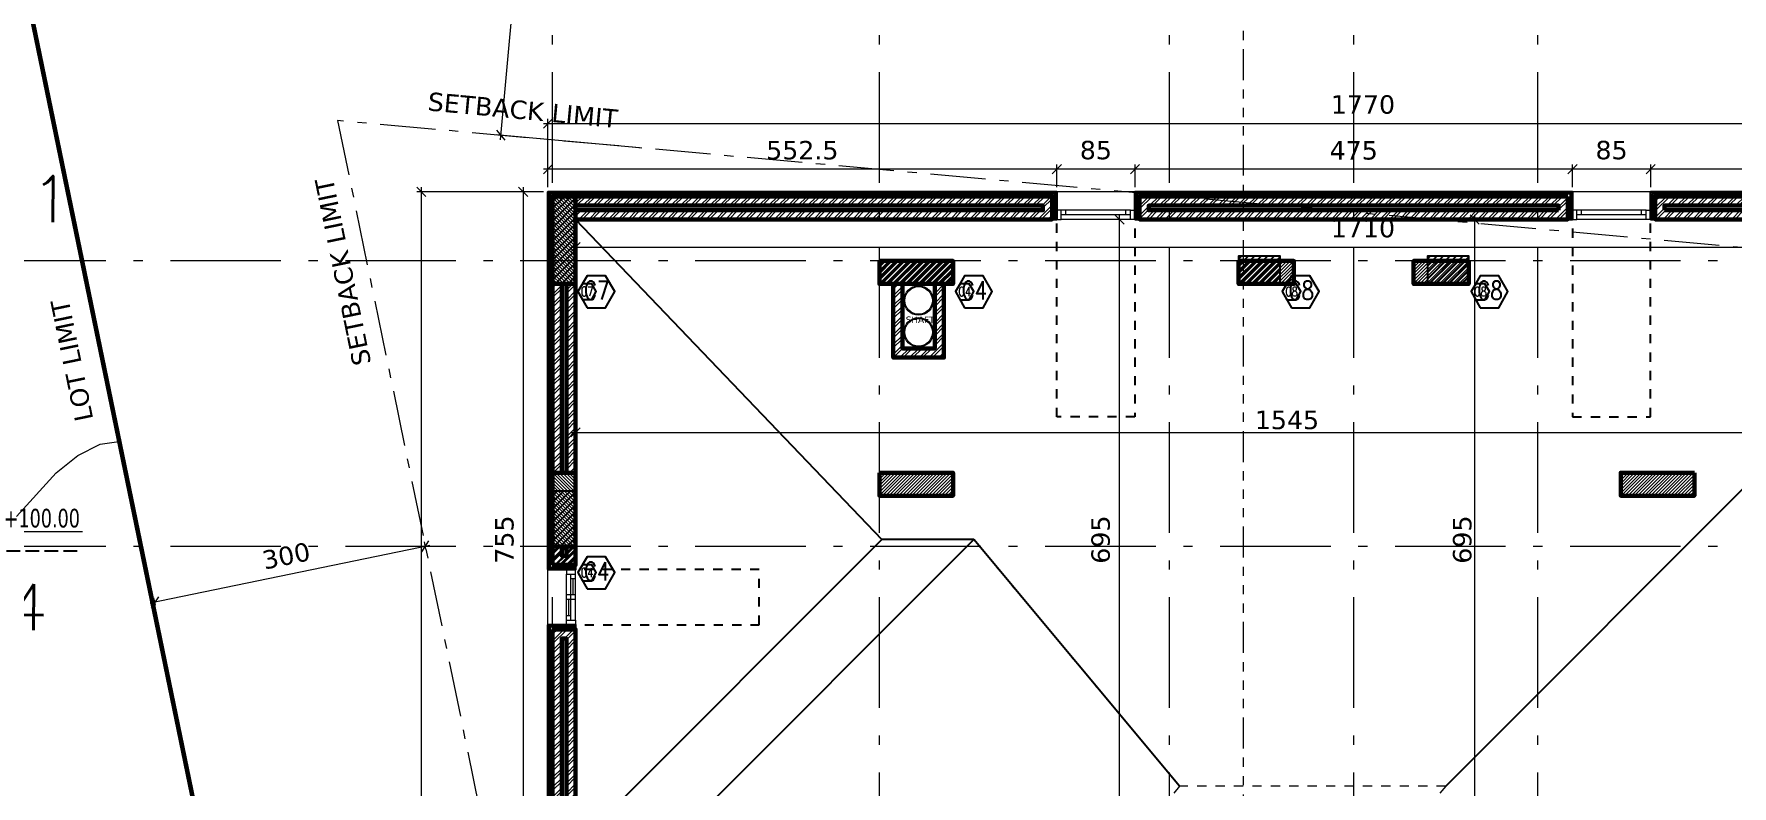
# Model space of a CAD drawing. Header units: inches. Extents: x -48 to 777, y -156 to 510.
# Drawn here: x 187.84 to 206.29, y 149.36 to 157.52 of the extents above; entities that cross this region are included whole.
import ezdxf
from ezdxf.enums import TextEntityAlignment as Align

# ---------------------------------------------------------------- set-up
doc = ezdxf.new("R2010")
doc.units = ezdxf.units.IN
doc.header["$MEASUREMENT"] = 0
doc.set_wipeout_variables(frame=1)
for name, pattern in [('ACAD_ISO06W100', [36, 24, -3, 0, -3, 0, -3, 0, -3]), ('ACAD_ISO10W100', [18, 12, -3, 0, -3]), ('HIDDEN', [0.375, 0.25, -0.125]), ('NUHA', [1.45, 0.75, -0.25, 0.2, -0.25])]:
    doc.linetypes.add(name, pattern=pattern)
doc.layers.get('Defpoints').update_dxf_attribs({"lineweight": 5})
for name, color, linetype, lineweight in [('A-AXIS', 253, 'ACAD_ISO10W100', 5), ('A-AXIS ST', 251, 'ACAD_ISO10W100', 5), ('A-DIM', 9, 'Continuous', 5), ('A-HIDDEN', 254, 'HIDDEN', 5), ('A-LEVELS', 139, 'Continuous', 20), ('A-LIMIT LOT', 235, 'ACAD_ISO10W100', 20), ('A-PILLARS', 1, 'Continuous', 60), ('A-PROJECTION2', 5, 'Continuous', 20), ('A-SIGNS1', 20, 'Continuous', 15), ('A-SIGNS2', 30, 'Continuous', 15), ('A-TEXT', 50, 'Continuous', 15), ('A-WALLS', 7, 'Continuous', 60), ('A-WINDOWS', 4, 'Continuous', 20), ('C-STONE', 42, 'Continuous', 30), ('D-METAL', 156, 'Continuous', 20), ('D-STONE', 52, 'Continuous', 20), ('H-PILLARS', 61, 'Continuous', 5), ('H-WALLS', 51, 'Continuous', 5)]:
    doc.layers.add(name, color=color, linetype=linetype, lineweight=lineweight)
for name, color, linetype in [('pts pc', 7, 'Continuous'), ('str-col-hatch', 8, 'Continuous'), ('str-COL-TAG-100', 1, 'Continuous'), ('str-COL-TAG-50', 7, 'Continuous'), ('str-columns', 3, 'Continuous'), ('str-sunken-slabs', 5, 'Continuous')]:
    doc.layers.add(name, color=color, linetype=linetype)
doc.styles.add('2mm', font='simplex.shx', dxfattribs={"height": 0.5})
doc.styles.add('ROMAND', font='verdana.ttf')
doc.styles.add('ROMANS', font='romans__.ttf', dxfattribs={"height": 0.14})
doc.dimstyles.new('M-1.100', dxfattribs={"dimtxt": 0.2, "dimasz": 0.1, "dimexe": 0.05, "dimexo": 0.05, "dimgap": 0.1, "dimtad": 1, "dimlfac": 100, "dimrnd": 0.5, "dimzin": 9, "dimdsep": 46, "dimtxsty": 'ROMAND', "dimblk": 'OBLIQUE', "dimcen": 1, "dimdle": 0.05, "dimclrd": 256, "dimclre": 256, "dimclrt": 2, "dimadec": 0, "dimazin": 0, "dimtfac": 0.666667, "dimtmove": 2, "dimatfit": 3, "dimfxl": 0.04, "dimtolj": 1, "dimtzin": 5, "dimlwd": -1, "dimlwe": -1, "dimarcsym": 0})
pattern_1 = [(45, (-242.49175, -175.21088), (-0.053033009, 0.053033009), []), (45, (-242.4564, -175.21088), (-0.053033009, 0.053033009), [])]
pattern_2 = [(45, (-245.79175, -152.30932), (-0.053033009, 0.053033009), []), (45, (-245.7564, -152.30932), (-0.053033009, 0.053033009), [])]

# ---------------------------------------------------------------- blocks, each defined once
blk = doc.blocks.new('_Oblique')
at = {"color": 0, "linetype": 'ByBlock', "lineweight": -2}
blk.add_line((-0.5, -0.5), (0.5, 0.5), dxfattribs=at)
blk = doc.blocks.new('*D957')
at = {"layer": 'A-DIM', "transparency": 16777216}
for p, q in [((491.635, 285.415), (491.619, 285.494)), ((491.678, 285.455), (488.642, 284.829)), ((488.697, 284.809), (488.68, 284.888))]:
    blk.add_line(p, q, dxfattribs=at)
at = {"layer": 'Defpoints', "color": 0, "transparency": 16777216}
for p in [(491.645, 285.366), (488.691, 284.839), (488.707, 284.76)]:
    blk.add_point(p, dxfattribs=at)
at = {"layer": 'A-DIM', "transparency": 16777216, "xscale": 0.1, "yscale": 0.1, "zscale": 0.1}
for p, rotation in [((491.629, 285.445), 11.65575850894703), ((488.691, 284.839), 191.655758508947)]:
    blk.add_blockref('_Oblique', p, dxfattribs=dict(at, rotation=rotation))
at = {"layer": 'A-DIM', "color": 2, "transparency": 16777216, "insert": (490.118, 285.342), "char_height": 0.2, "attachment_point": 5, "rotation": 11.6558, "style": 'ROMAND'}
blk.add_mtext('\\A1;300', dxfattribs=at)
blk = doc.blocks.new('*D959')
at = {"layer": 'A-DIM', "transparency": 16777216}
for p, q in [((493.347, 299.908), (492.439, 289.857)), ((494.852, 299.722), (493.292, 299.863)), ((493.953, 289.771), (492.394, 289.912))]:
    blk.add_line(p, q, dxfattribs=at)
at = {"layer": 'Defpoints', "color": 0, "transparency": 16777216}
for p in [(494.902, 299.718), (492.443, 289.907), (494.003, 289.766)]:
    blk.add_point(p, dxfattribs=at)
at = {"layer": 'A-DIM', "transparency": 16777216, "xscale": 0.1, "yscale": 0.1, "zscale": 0.1}
for p, rotation in [((493.342, 299.858), 84.83901183337845), ((492.443, 289.907), 264.8390118333784)]:
    blk.add_blockref('_Oblique', p, dxfattribs=dict(at, rotation=rotation))
at = {"layer": 'A-DIM', "color": 2, "transparency": 16777216, "insert": (492.756, 295.795), "char_height": 0.2, "attachment_point": 5, "rotation": 84.839, "style": 'ROMAND'}
blk.add_mtext('\\A1;1000', dxfattribs=at)
blk = doc.blocks.new('GXFHGCGFCD')
at = {"layer": 'A-SIGNS1', "linetype": 'NUHA'}
h = blk.add_hatch(color=256, dxfattribs=at)
h.paths.add_polyline_path([(90.382, 61.33), (90.382, 61.17), (90.542, 61.17, 0.414214)])
h.paths.add_polyline_path([(90.382, 61.17), (90.222, 61.17, 0.414214), (90.382, 61.01)])
at = {"layer": 'A-SIGNS1'}
for p, q in [((90.382, 60.914), (90.382, 61.426)), ((90.126, 61.17), (91.79, 61.17))]:
    blk.add_line(p, q, dxfattribs=at)
blk.add_circle((90.382, 61.17), 0.16, dxfattribs=at)
blk = doc.blocks.new('DGXFHXFGDFD')
at = {"layer": 'A-SIGNS1'}
blk.add_blockref('GXFHGCGFCD', (0, 0), dxfattribs=at)
at = {"layer": 'A-SIGNS2', "linetype": 'NUHA', "style": 'ROMANS'}
for s, p in [('F.L.', (90.583, 61.203)), ('C.L.', (90.583, 60.941))]:
    blk.add_text(s, height=0.16, dxfattribs=at).set_placement(p)
at = {"layer": 'A-SIGNS2', "style": 'ROMANS', "width": 0.910135, "flags": 4}
for tag, p, p2 in [('NIV.FINI', (91.116, 61.203), (91.79, 61.203)), ('NIV.BETON', (91.116, 60.941), (91.79, 60.941))]:
    blk.add_attdef(tag, text='', height=0.16, dxfattribs=at).set_placement(p, p2, align=Align.FIT)
blk = doc.blocks.new('*U1169')
for p, q in [((50, 100), (550, 100)), ((50, 50), (550, 50)), ((50, 0), (550, 0)), ((100, 100), (100, 50)), ((100, 75), (275, 75)), ((275, 0), (275, 100)), ((325, 0), (325, 100)), ((325, 25), (500, 25)), ((500, 0), (500, 50))]:
    blk.add_line(p, q)
for points in [[(0, 100), (50, 100), (50, 0), (0, 0)], [(600, 100), (550, 100), (550, 0), (600, 0)]]:
    blk.add_lwpolyline(points)
blk = doc.blocks.new('*U1175')
for p, q in [((50, 100), (800, 100)), ((50, 50), (800, 50)), ((50, 0), (800, 0)), ((750, 50), (750, 0))]:
    blk.add_line(p, q)
for points in [[(0, 100), (50, 100), (50, 0), (0, 0)], [(100, 50), (100, 0)], [(850, 100), (800, 100), (800, 0), (850, 0)]]:
    blk.add_lwpolyline(points)
blk = doc.blocks.new('AXIS')
at = {"layer": 'A-AXIS ST', "ltscale": 0.1}
for p, q in [((633.96853, 296.91777), (633.96853, 336.01919)), ((637.51853, 296.91777), (637.51853, 336.01919)), ((640.66853, 296.91777), (640.66853, 336.01919)), ((642.66853, 296.91777), (642.66853, 336.01919)), ((644.66853, 296.91777), (644.66853, 336.01919)), ((657.61853, 330.26919), (627.81853, 330.26919)), ((657.61853, 327.16933), (627.81853, 327.16933))]:
    blk.add_line(p, q, dxfattribs=at)
blk = doc.blocks.new('*D1176')
at = {"layer": 'A-DIM', "transparency": 16777216}
blk.add_line((193.677, 153.197), (209.226, 153.197), dxfattribs=at)
at = {"layer": 'Defpoints', "color": 0, "transparency": 16777216}
for p in [(193.727, 153.197), (209.176, 153.197), (209.176, 153.197)]:
    blk.add_point(p, dxfattribs=at)
at = {"layer": 'A-DIM', "transparency": 16777216, "xscale": 0.1, "yscale": 0.1, "zscale": 0.1, "rotation": 180}
blk.add_blockref('_Oblique', (193.727, 153.197), dxfattribs=at)
at = {"layer": 'A-DIM', "transparency": 16777216, "xscale": 0.1, "yscale": 0.1, "zscale": 0.1}
blk.add_blockref('_Oblique', (209.176, 153.197), dxfattribs=at)
at = {"layer": 'A-DIM', "color": 2, "transparency": 16777216, "insert": (201.452, 153.33), "char_height": 0.2, "attachment_point": 5, "style": 'ROMAND'}
blk.add_mtext('\\A1;1545', dxfattribs=at)
blk = doc.blocks.new('*D1178')
at = {"layer": 'A-DIM', "transparency": 16777216}
blk.add_line((203.491, 148.508), (203.491, 155.558), dxfattribs=at)
at = {"layer": 'Defpoints', "color": 0, "transparency": 16777216}
for p in [(203.491, 155.508), (203.491, 155.508), (203.491, 148.558)]:
    blk.add_point(p, dxfattribs=at)
at = {"layer": 'A-DIM', "transparency": 16777216, "xscale": 0.1, "yscale": 0.1, "zscale": 0.1}
for p, rotation in [((203.491, 155.508), 90), ((203.491, 148.558), 270)]:
    blk.add_blockref('_Oblique', p, dxfattribs=dict(at, rotation=rotation))
at = {"layer": 'A-DIM', "color": 2, "transparency": 16777216, "insert": (203.357, 152.033), "char_height": 0.2, "attachment_point": 5, "rotation": 90, "style": 'ROMAND'}
blk.add_mtext('\\A1;695', dxfattribs=at)
blk = doc.blocks.new('*D1191')
at = {"layer": 'A-DIM', "transparency": 16777216}
for p, q in [((200.097, 155.508), (199.584, 155.508)), ((199.634, 148.508), (199.634, 155.558)), ((200.127, 148.558), (199.584, 148.558))]:
    blk.add_line(p, q, dxfattribs=at)
at = {"layer": 'Defpoints', "color": 0, "transparency": 16777216}
for p in [(199.634, 155.508), (200.147, 155.508), (200.177, 148.558)]:
    blk.add_point(p, dxfattribs=at)
at = {"layer": 'A-DIM', "transparency": 16777216, "xscale": 0.1, "yscale": 0.1, "zscale": 0.1}
for p, rotation in [((199.634, 155.508), 90), ((199.634, 148.558), 270)]:
    blk.add_blockref('_Oblique', p, dxfattribs=dict(at, rotation=rotation))
at = {"layer": 'A-DIM', "color": 2, "transparency": 16777216, "insert": (199.43, 152.033), "char_height": 0.2, "attachment_point": 5, "rotation": 90, "style": 'ROMAND'}
blk.add_mtext('\\A1;695', dxfattribs=at)
blk = doc.blocks.new('*D1193')
at = {"layer": 'A-DIM', "transparency": 16777216}
for p, q in [((193.677, 155.208), (210.877, 155.208)), ((193.727, 155.108), (193.727, 155.258)), ((210.827, 155.173), (210.827, 155.258))]:
    blk.add_line(p, q, dxfattribs=at)
at = {"layer": 'Defpoints', "color": 0, "transparency": 16777216}
for p in [(210.827, 155.208), (210.827, 155.123), (193.727, 155.058)]:
    blk.add_point(p, dxfattribs=at)
at = {"layer": 'A-DIM', "transparency": 16777216, "xscale": 0.1, "yscale": 0.1, "zscale": 0.1, "rotation": 180}
blk.add_blockref('_Oblique', (193.727, 155.208), dxfattribs=at)
at = {"layer": 'A-DIM', "transparency": 16777216, "xscale": 0.1, "yscale": 0.1, "zscale": 0.1}
blk.add_blockref('_Oblique', (210.827, 155.208), dxfattribs=at)
at = {"layer": 'A-DIM', "color": 2, "transparency": 16777216, "insert": (202.277, 155.412), "char_height": 0.2, "attachment_point": 5, "style": 'ROMAND'}
blk.add_mtext('\\A1;1710', dxfattribs=at)
blk = doc.blocks.new('*D1194')
at = {"layer": 'A-DIM', "transparency": 16777216}
for p, q in [((211.177, 156.054), (205.352, 156.054)), ((205.402, 155.858), (205.402, 156.104)), ((211.127, 155.858), (211.127, 156.104))]:
    blk.add_line(p, q, dxfattribs=at)
at = {"layer": 'Defpoints', "color": 0, "transparency": 16777216}
for p in [(205.402, 156.054), (205.402, 155.808), (211.127, 155.808)]:
    blk.add_point(p, dxfattribs=at)
at = {"layer": 'A-DIM', "transparency": 16777216, "xscale": 0.1, "yscale": 0.1, "zscale": 0.1, "rotation": 180}
blk.add_blockref('_Oblique', (205.402, 156.054), dxfattribs=at)
at = {"layer": 'A-DIM', "transparency": 16777216, "xscale": 0.1, "yscale": 0.1, "zscale": 0.1}
blk.add_blockref('_Oblique', (211.127, 156.054), dxfattribs=at)
at = {"layer": 'A-DIM', "color": 2, "transparency": 16777216, "insert": (208.264, 156.258), "char_height": 0.2, "attachment_point": 5, "style": 'ROMAND'}
blk.add_mtext('\\A1;572.5', dxfattribs=at)
blk = doc.blocks.new('*D1195')
at = {"layer": 'A-DIM', "transparency": 16777216}
for p, q in [((205.452, 156.054), (204.502, 156.054)), ((204.552, 155.858), (204.552, 156.104)), ((205.402, 155.858), (205.402, 156.104))]:
    blk.add_line(p, q, dxfattribs=at)
at = {"layer": 'Defpoints', "color": 0, "transparency": 16777216}
for p in [(204.552, 156.054), (204.552, 155.808), (205.402, 155.808)]:
    blk.add_point(p, dxfattribs=at)
at = {"layer": 'A-DIM', "transparency": 16777216, "xscale": 0.1, "yscale": 0.1, "zscale": 0.1, "rotation": 180}
blk.add_blockref('_Oblique', (204.552, 156.054), dxfattribs=at)
at = {"layer": 'A-DIM', "transparency": 16777216, "xscale": 0.1, "yscale": 0.1, "zscale": 0.1}
blk.add_blockref('_Oblique', (205.402, 156.054), dxfattribs=at)
at = {"layer": 'A-DIM', "color": 2, "transparency": 16777216, "insert": (204.977, 156.259), "char_height": 0.2, "attachment_point": 5, "style": 'ROMAND'}
blk.add_mtext('\\A1;85', dxfattribs=at)
blk = doc.blocks.new('*D1196')
at = {"layer": 'A-DIM', "transparency": 16777216}
for p, q in [((204.602, 156.054), (199.752, 156.054)), ((199.802, 155.858), (199.802, 156.104)), ((204.552, 155.858), (204.552, 156.104))]:
    blk.add_line(p, q, dxfattribs=at)
at = {"layer": 'Defpoints', "color": 0, "transparency": 16777216}
for p in [(199.802, 156.054), (199.802, 155.808), (204.552, 155.808)]:
    blk.add_point(p, dxfattribs=at)
at = {"layer": 'A-DIM', "transparency": 16777216, "xscale": 0.1, "yscale": 0.1, "zscale": 0.1, "rotation": 180}
blk.add_blockref('_Oblique', (199.802, 156.054), dxfattribs=at)
at = {"layer": 'A-DIM', "transparency": 16777216, "xscale": 0.1, "yscale": 0.1, "zscale": 0.1}
blk.add_blockref('_Oblique', (204.552, 156.054), dxfattribs=at)
at = {"layer": 'A-DIM', "color": 2, "transparency": 16777216, "insert": (202.177, 156.256), "char_height": 0.2, "attachment_point": 5, "style": 'ROMAND'}
blk.add_mtext('\\A1;475', dxfattribs=at)
blk = doc.blocks.new('*D1197')
at = {"layer": 'A-DIM', "transparency": 16777216}
for p, q in [((199.852, 156.054), (198.902, 156.054)), ((198.952, 155.858), (198.952, 156.104)), ((199.802, 155.858), (199.802, 156.104))]:
    blk.add_line(p, q, dxfattribs=at)
at = {"layer": 'Defpoints', "color": 0, "transparency": 16777216}
for p in [(198.952, 156.054), (198.952, 155.808), (199.802, 155.808)]:
    blk.add_point(p, dxfattribs=at)
at = {"layer": 'A-DIM', "transparency": 16777216, "xscale": 0.1, "yscale": 0.1, "zscale": 0.1, "rotation": 180}
blk.add_blockref('_Oblique', (198.952, 156.054), dxfattribs=at)
at = {"layer": 'A-DIM', "transparency": 16777216, "xscale": 0.1, "yscale": 0.1, "zscale": 0.1}
blk.add_blockref('_Oblique', (199.802, 156.054), dxfattribs=at)
at = {"layer": 'A-DIM', "color": 2, "transparency": 16777216, "insert": (199.377, 156.259), "char_height": 0.2, "attachment_point": 5, "style": 'ROMAND'}
blk.add_mtext('\\A1;85', dxfattribs=at)
blk = doc.blocks.new('*D1198')
at = {"layer": 'A-DIM', "transparency": 16777216}
for p, q in [((199.002, 156.054), (193.377, 156.054)), ((193.427, 155.858), (193.427, 156.104)), ((198.952, 155.858), (198.952, 156.104))]:
    blk.add_line(p, q, dxfattribs=at)
at = {"layer": 'Defpoints', "color": 0, "transparency": 16777216}
for p in [(193.427, 156.054), (193.427, 155.808), (198.952, 155.808)]:
    blk.add_point(p, dxfattribs=at)
at = {"layer": 'A-DIM', "transparency": 16777216, "xscale": 0.1, "yscale": 0.1, "zscale": 0.1, "rotation": 180}
blk.add_blockref('_Oblique', (193.427, 156.054), dxfattribs=at)
at = {"layer": 'A-DIM', "transparency": 16777216, "xscale": 0.1, "yscale": 0.1, "zscale": 0.1}
blk.add_blockref('_Oblique', (198.952, 156.054), dxfattribs=at)
at = {"layer": 'A-DIM', "color": 2, "transparency": 16777216, "insert": (196.189, 156.258), "char_height": 0.2, "attachment_point": 5, "style": 'ROMAND'}
blk.add_mtext('\\A1;552.5', dxfattribs=at)
blk = doc.blocks.new('*D1199')
at = {"layer": 'A-DIM', "transparency": 16777216}
for p, q in [((193.427, 155.858), (193.427, 156.6)), ((211.127, 155.858), (211.127, 156.6)), ((193.377, 156.55), (211.177, 156.55))]:
    blk.add_line(p, q, dxfattribs=at)
at = {"layer": 'Defpoints', "color": 0, "transparency": 16777216}
for p in [(211.127, 156.55), (193.427, 155.808), (211.127, 155.808)]:
    blk.add_point(p, dxfattribs=at)
at = {"layer": 'A-DIM', "transparency": 16777216, "xscale": 0.1, "yscale": 0.1, "zscale": 0.1, "rotation": 180}
blk.add_blockref('_Oblique', (193.427, 156.55), dxfattribs=at)
at = {"layer": 'A-DIM', "transparency": 16777216, "xscale": 0.1, "yscale": 0.1, "zscale": 0.1}
blk.add_blockref('_Oblique', (211.127, 156.55), dxfattribs=at)
at = {"layer": 'A-DIM', "color": 2, "transparency": 16777216, "insert": (202.277, 156.754), "char_height": 0.2, "attachment_point": 5, "style": 'ROMAND'}
blk.add_mtext('\\A1;1770', dxfattribs=at)
blk = doc.blocks.new('*D1200')
at = {"layer": 'A-DIM', "transparency": 16777216}
for p, q in [((193.157, 155.858), (193.157, 148.208)), ((193.377, 155.808), (193.107, 155.808)), ((193.377, 148.258), (193.107, 148.258))]:
    blk.add_line(p, q, dxfattribs=at)
at = {"layer": 'Defpoints', "color": 0, "transparency": 16777216}
for p in [(193.427, 155.808), (193.157, 148.258), (193.427, 148.258)]:
    blk.add_point(p, dxfattribs=at)
at = {"layer": 'A-DIM', "transparency": 16777216, "xscale": 0.1, "yscale": 0.1, "zscale": 0.1}
for p, rotation in [((193.157, 155.808), 90), ((193.157, 148.258), 270)]:
    blk.add_blockref('_Oblique', p, dxfattribs=dict(at, rotation=rotation))
at = {"layer": 'A-DIM', "color": 2, "transparency": 16777216, "insert": (192.955, 152.033), "char_height": 0.2, "attachment_point": 5, "rotation": 90, "style": 'ROMAND'}
blk.add_mtext('\\A1;755', dxfattribs=at)
blk = doc.blocks.new('*D1228')
at = {"layer": 'A-DIM', "transparency": 16777216}
for p, q in [((192.052, 127.607), (192.052, 155.858)), ((193.377, 155.808), (192.002, 155.808)), ((197.177, 127.657), (192.002, 127.657))]:
    blk.add_line(p, q, dxfattribs=at)
at = {"layer": 'Defpoints', "color": 0, "transparency": 16777216}
for p in [(192.052, 155.808), (193.427, 155.808), (197.227, 127.657)]:
    blk.add_point(p, dxfattribs=at)
at = {"layer": 'A-DIM', "transparency": 16777216, "xscale": 0.1, "yscale": 0.1, "zscale": 0.1}
for p, rotation in [((192.052, 155.808), 90), ((192.052, 127.657), 270)]:
    blk.add_blockref('_Oblique', p, dxfattribs=dict(at, rotation=rotation))
at = {"layer": 'A-DIM', "color": 2, "transparency": 16777216, "insert": (191.847, 141.733), "char_height": 0.2, "attachment_point": 5, "rotation": 90, "style": 'ROMAND'}
blk.add_mtext('\\A1;2815', dxfattribs=at)
blk = doc.blocks.new('tags')
at = {"layer": 'str-COL-TAG-100', "color": 2}
blk.add_lwpolyline([(0.125, -0.262), (0.325, -0.262), (0.425, -0.088), (0.325, 0.085), (0.125, 0.085), (0.025, -0.088)], close=True, dxfattribs=at)
at = {"layer": 'str-COL-TAG-50', "color": 2}
blk.add_lwpolyline([(0.075, -0.175), (0.175, -0.175), (0.225, -0.088), (0.175, -0.002), (0.075, -0.002), (0.025, -0.088)], close=True, dxfattribs=at)
at = {"layer": 'str-COL-TAG-100', "color": 1, "style": 'ROMANS', "width": 0.699426}
blk.add_attdef('NUMBER', text='', height=0.2, dxfattribs=at).set_placement((0.092, -0.174), (0.368, -0.174), align=Align.FIT)
at = {"layer": 'str-COL-TAG-50', "color": 1, "style": 'ROMANS', "width": 0.697102}
blk.add_attdef('NUMBER', text='', height=0.1, dxfattribs=at).set_placement((0.056, -0.138), (0.194, -0.138), align=Align.FIT)
blk = doc.blocks.new('land 688')
at = {"layer": 'A-LEVELS', "color": 209, "linetype": 'Continuous'}
blk.add_lwpolyline([(487.19041, 285.76985), (487.62101, 286.24288), (487.85429, 286.43122), (488.09826, 286.55348), (488.63058, 286.63025), (488.91332, 286.68152), (489.17016, 286.68845), (489.37027, 286.59665), (489.49614, 286.37725), (489.61897, 285.75331), (489.67355, 285.4681), (489.76198, 285.2803), (489.8279, 285.24157), (489.91215, 285.24758), (490.12321, 285.36691), (490.59276, 285.76965), (491.02207, 286.13096), (491.43491, 286.4161), (491.86657, 286.61204), (492.34956, 286.70709), (492.87215, 286.71122), (493.90782, 286.5896), (494.41797, 286.57117), (494.92858, 286.6568), (495.18537, 286.7564), (495.4433, 286.89911), (495.94688, 287.20587), (496.18258, 287.29981), (496.40091, 287.30738), (496.59772, 287.19729), (496.7839, 287.00829), (496.98358, 286.84066), (497.21438, 286.76991), (497.46998, 286.77902), (497.73888, 286.8311), (498.27173, 286.91994), (498.78125, 286.93128), (500.83064, 287.06741), (501.86501, 287.06551), (502.91722, 286.9922), (503.42798, 287.02998), (503.9134, 287.18559), (504.36783, 287.47055), (504.80232, 287.78049), (505.01649, 287.90564), (505.23095, 287.99001), (505.44742, 288.02084), (505.66751, 287.99885), (505.89276, 287.92863)], dxfattribs=at)
at = {"layer": 'A-LEVELS', "linetype": 'Continuous'}
blk.add_lwpolyline([(487.13574, 279.63012), (487.98699, 279.90175), (488.8529, 280.1095), (489.73245, 280.26356), (490.61738, 280.39849), (491.48128, 280.61036), (493.1564, 281.2331), (494.84152, 281.82037), (496.48207, 282.53149), (496.90266, 282.67442), (497.33732, 282.77319), (498.21761, 282.9395), (499.94754, 283.34923), (500.80454, 283.56754), (501.67939, 283.7502), (502.58969, 283.8642), (503.02107, 283.9654), (503.20408, 284.07792), (503.36827, 284.23108), (504.19587, 284.90313), (504.70252, 285.24827), (505.06619, 285.32339), (505.35629, 285.34687), (505.84027, 285.36565)], dxfattribs=at)
at = {"layer": 'A-LIMIT LOT', "linetype": 'Continuous', "const_width": 0.1}
blk.add_lwpolyline([(486.17887, 297.01503), (497.86419, 240.3685), (512.75137, 253.42742), (518.31699, 249.16369), (518.8926, 253.71568), (513.66021, 260.06347), (513.66021, 294.35761), (486.17887, 297.01503)], dxfattribs=at)
at = {"layer": 'pts pc', "linetype": 'Continuous'}
for points in [[(500.3462, 290.64188), (499.63542, 289.93868)], [(500.34241, 289.93489), (499.63921, 290.64567)], [(495.88434, 289.18838), (495.17356, 288.48518)], [(495.88055, 288.48139), (495.17735, 289.19217)]]:
    blk.add_lwpolyline(points, dxfattribs=at)
at = {"layer": 'pts pc', "linetype": 'Continuous', "elevation": 198}
for points in [[(504.86317, 285.70281), (504.15239, 284.99961)], [(504.85938, 284.99582), (504.15618, 285.7066)], [(499.83951, 285.19553), (499.12873, 284.49233)], [(499.83572, 284.48854), (499.13252, 285.19932)], [(497.679, 284.01691), (496.96822, 283.31371)], [(497.67521, 283.30992), (496.97201, 284.0207)], [(493.02356, 283.5689), (492.31278, 282.8657)], [(493.01977, 282.86191), (492.31657, 283.57269)]]:
    blk.add_lwpolyline(points, dxfattribs=at)
at = {"layer": 'A-SIGNS1'}
ref = blk.add_blockref('DGXFHXFGDFD', (371.58783, 208.094, 100), dxfattribs=dict(at, xscale=1.267200000000003, yscale=1.267200000000003, zscale=1.267200000000003))
ref.add_attrib('NIV.FINI', '+100.00', dxfattribs={"layer": 'A-SIGNS2', "height": 0.202752, "style": 'ROMAND', "width": 0.680836}).set_placement((487.04985, 285.65061, 100), (487.87782, 285.65061, 100), align=Align.FIT)
ref.add_attrib('NIV.BETON', '----', dxfattribs={"layer": 'A-SIGNS2', "height": 0.202752, "style": 'ROMAND', "width": 1.634557}).set_placement((487.04985, 285.31884, 100), (487.87782, 285.31884, 100), align=Align.FIT)
at = {"layer": 'pts pc', "color": 1, "char_height": 0.5, "attachment_point": 1, "rotation": 359.692852, "style": '2mm'}
for s, insert, width in [('\\Fsimplex.shx;\\W1.0000000000;\\T1.0000000000;\\o\\l100.498', (500.49215, 290.5376), 3.452381), ('\\Fsimplex.shx;\\W1.0000000000;\\T1.0000000000;\\o\\l100.388', (487.34984, 289.46594), 3.452381), ('\\Fsimplex.shx;\\W1.0000000000;\\T1.0000000000;\\o\\l100.209', (492.21601, 288.73482), 3.452381), ('\\Fsimplex.shx;\\W1.0000000000;\\T1.0000000000;\\o\\l99.111', (505.00911, 285.59853, 198), 2.7857143), ('\\Fsimplex.shx;\\W1.0000000000;\\T1.0000000000;\\o\\l100.064', (484.73961, 285.04866), 3.452381), ('\\Fsimplex.shx;\\W1.0000000000;\\T1.0000000000;\\o\\l99.449', (499.98545, 285.09125, 198), 3.0714286), ('\\Fsimplex.shx;\\W1.0000000000;\\T1.0000000000;\\o\\l99.226', (497.82494, 283.91263, 198), 3.0714286), ('\\Fsimplex.shx;\\W1.0000000000;\\T1.0000000000;\\o\\l99.486', (493.1695, 283.46462, 198), 3.0714286)]:
    blk.add_mtext(s, dxfattribs=dict(at, insert=insert, width=width))
at = {"linetype": 'Continuous'}
blk.add_wipeout([(486.17887, 297.01503), (513.66021, 294.35761), (513.66021, 260.06347), (518.8926, 253.71568), (518.31699, 249.16369), (512.75137, 253.42742), (497.86419, 240.3685)], dxfattribs=at).dxf.layer = 'A-LIMIT LOT'
at = {"layer": 'A-HIDDEN', "linetype": 'ACAD_ISO10W100', "ltscale": 0.05}
blk.add_lwpolyline([(490.67533, 290.06695), (499.76093, 246.02295), (512.28801, 257.01161), (510.66021, 258.98641), (510.66021, 288.2619)], close=True, dxfattribs=at)
at = {"layer": 'A-TEXT', "char_height": 0.2, "attachment_point": 1, "style": 'ROMAND'}
for s, insert, width, rotation in [('SETBACK LIMIT', (491.66662, 290.37656), 71.8076328, 354.696245), ('SETBACK LIMIT', (490.84471, 287.39137), 7.1807633, 101.655751), ('LOT LIMIT', (487.82779, 286.78527), 7.1807633, 101.655751)]:
    blk.add_mtext(s, dxfattribs=dict(at, insert=insert, width=width, rotation=rotation))
at = {"layer": 'A-DIM'}
dim = blk.add_linear_dim(base=(492.44554, 289.90706), p1=(494.90402, 299.71739), p2=(494.00522, 289.76619), angle=264.839012, text='1000', dimstyle='M-1.100', dxfattribs=at)
dim.commit()
dim.dimension.update_dxf_attribs({"geometry": '*D959', "text_midpoint": (492.75801, 295.79486), "dimtype": 129, "insert": (0.00217, -0.0002)})
dim = blk.add_aligned_dim(p1=(491.64512, 285.36573), p2=(488.70697, 284.75964), distance=-0.08127, dimstyle='M-1.100', dxfattribs=at)
dim.commit()
dim.dimension.update_dxf_attribs({"geometry": '*D957', "text_midpoint": (490.11838, 285.34224)})

msp = doc.modelspace()

# ---------------------------------------------------------------- block references
at = {"layer": 'A-HIDDEN', "ltscale": 0.4}
msp.add_blockref('land 688', (-299.53343, -133.48597), dxfattribs=at)

# ---------------------------------------------------------------- next in the draw order: hatches: boundary and pattern name
at = {"layer": 'H-PILLARS'}
h = msp.add_hatch(dxfattribs=at)
h.set_pattern_fill('ANSI31', color=256, scale=0.2, angle=90)
h.set_pattern_definition([(135, (517.254514, -386.210083), (-0.0176776695, -0.0176776695), [])])
h.paths.add_polyline_path([(193.47678, 154.80845), (193.72678, 154.80845), (193.72678, 155.75845), (193.47678, 155.75845)])
h = msp.add_hatch(dxfattribs=at)
h.set_pattern_fill('ANSI31', color=256, scale=0.2)
h.set_pattern_definition([(45, (-344.541753, -168.719428), (-0.0176776695, 0.0176776695), [])])
h.paths.add_polyline_path([(197.02678, 155.05831), (197.02678, 154.80831), (197.82678, 154.80831), (197.82678, 155.05831)])
h = msp.add_hatch(dxfattribs=at)
h.set_pattern_fill('ANSI31', color=256, scale=0.2)
h.set_pattern_definition([(45, (-340.641753, -168.71929), (-0.0176776695, 0.0176776695), [])])
h.paths.add_polyline_path([(200.92678, 155.05845), (200.92678, 154.80845), (201.52678, 154.80845), (201.52678, 155.05845)])
h = msp.add_hatch(dxfattribs=at)
h.set_pattern_fill('ANSI31', color=256, scale=0.2)
h.set_pattern_definition([(45, (-341.991753, -168.71929), (-0.0176776695, 0.0176776695), [])])
h.paths.add_polyline_path([(203.42678, 155.05845), (203.42678, 154.80845), (202.82678, 154.80845), (202.82678, 155.05845)])
h = msp.add_hatch(dxfattribs=at)
h.set_pattern_fill('ANSI31', color=256, scale=0.2, angle=90)
h.set_pattern_definition([(135, (517.254514, -389.160084), (-0.0176776695, -0.0176776695), [])])
h.paths.add_polyline_path([(193.47678, 151.95845), (193.72678, 151.95845), (193.72678, 152.75845), (193.47678, 152.75845)])
h = msp.add_hatch(dxfattribs=at)
h.set_pattern_fill('ANSI31', color=256, scale=0.2)
h.set_pattern_definition([(45, (-344.541753, -171.019297), (-0.0176776695, 0.0176776695), [])])
h.paths.add_polyline_path([(197.02678, 152.75844), (197.02678, 152.50844), (197.82678, 152.50844), (197.82678, 152.75844)])
h = msp.add_hatch(dxfattribs=at)
h.set_pattern_fill('ANSI31', color=256, scale=0.2)
h.set_pattern_definition([(45, (-345.991926, -171.019297), (-0.0176776695, 0.0176776695), [])])
h.paths.add_polyline_path([(205.8766, 152.75844), (205.8766, 152.50844), (205.0766, 152.50844), (205.0766, 152.75844)])
at = {"layer": 'H-WALLS'}
h = msp.add_hatch(dxfattribs=at)
h.set_pattern_fill('ANSI32', color=256, scale=0.2)
h.set_pattern_definition(pattern_1)
h.paths.add_polyline_path([(193.72678, 155.60845), (198.80178, 155.60845), (198.80178, 155.65845), (193.72678, 155.65845), (193.72678, 155.75845), (198.90178, 155.75845), (198.90178, 155.50845), (193.72678, 155.50845)])
h = msp.add_hatch(dxfattribs=at)
h.set_pattern_fill('ANSI32', color=256, scale=0.2)
h.set_pattern_definition(pattern_1)
h.paths.add_polyline_path([(204.40178, 155.60845), (204.40178, 155.65845), (199.95178, 155.65845), (199.95178, 155.60845)], flags=16)
h.paths.add_polyline_path([(204.50178, 155.75845), (199.85178, 155.75845), (199.85178, 155.50845), (204.50178, 155.50845)])
h = msp.add_hatch(dxfattribs=at)
h.set_pattern_fill('ANSI32', color=256, scale=0.2)
h.set_pattern_definition(pattern_1)
h.paths.add_polyline_path([(205.55178, 155.60845), (210.92678, 155.60845), (210.92678, 153.35862), (209.27641, 153.35854), (209.27641, 152.75845), (209.17641, 152.75845), (209.17641, 153.45854), (210.82678, 153.45862), (210.82678, 155.50845), (205.45178, 155.50845), (205.45178, 155.75845), (211.07678, 155.75845), (211.07678, 153.20863), (209.42641, 153.20855), (209.42641, 152.75845), (209.32641, 152.75845), (209.32641, 153.30855), (210.97678, 153.30863), (210.97678, 155.65845), (205.55178, 155.65845)])
h = msp.add_hatch(dxfattribs=at)
h.set_pattern_fill('ANSI32', color=256, scale=0.2)
h.set_pattern_definition(pattern_2)
h.paths.add_polyline_path([(193.47678, 154.80845), (193.57678, 154.80845), (193.57678, 152.75845), (193.47678, 152.75845)])
h = msp.add_hatch(dxfattribs=at)
h.set_pattern_fill('ANSI32', color=256, scale=0.2)
h.set_pattern_definition(pattern_2)
h.paths.add_polyline_path([(193.62678, 154.80845), (193.72678, 154.80845), (193.72678, 152.75845), (193.62678, 152.75845)])
h = msp.add_hatch(dxfattribs=at)
h.set_pattern_fill('ANSI32', color=256, scale=0.2)
h.set_pattern_definition(pattern_1)
h.paths.add_polyline_path([(197.62678, 154.80831), (197.62678, 154.10831), (197.27678, 154.10831), (197.27678, 154.80831), (197.17678, 154.80831), (197.17678, 154.10831), (197.17678, 154.00831), (197.62678, 154.00831), (197.72678, 154.00831), (197.72678, 154.80831)])
h = msp.add_hatch(dxfattribs=at)
h.set_pattern_fill('ANSI32', color=256, scale=0.2)
h.set_pattern_definition([(45, (-341.34175, -175.21088), (-0.053033009, 0.053033009), []), (45, (-341.3064, -175.21088), (-0.053033009, 0.053033009), [])])
h.paths.add_polyline_path([(193.47678, 151.75845), (193.47678, 151.95845), (193.57678, 151.95845), (193.57678, 151.85845), (193.62678, 151.85845), (193.62678, 151.95845), (193.72678, 151.95845), (193.72678, 151.75845)])
h = msp.add_hatch(dxfattribs=at)
h.set_pattern_fill('ANSI32', color=256, scale=0.2)
h.set_pattern_definition([(45, (-242.34175, -175.21088), (-0.053033009, 0.053033009), []), (45, (-242.3064, -175.21088), (-0.053033009, 0.053033009), [])])
h.paths.add_polyline_path([(193.47678, 151.05845), (193.47678, 148.55845), (193.57678, 148.55845), (193.57678, 150.95845), (193.62678, 150.95845), (193.62678, 148.55845), (193.72678, 148.55845), (193.72678, 151.05845)])
at = {"layer": 'str-col-hatch'}
h = msp.add_hatch(dxfattribs=at)
h.set_pattern_fill('ANSI31', color=256, scale=0.4)
h.set_pattern_definition([(45, (-502.65302, 104.099195), (-0.035355339, 0.035355339), [])])
h.paths.add_polyline_path([(193.47678, 155.75845), (193.47678, 154.80844), (193.72678, 154.80844), (193.72678, 155.75845)])
h = msp.add_hatch(dxfattribs=at)
h.set_pattern_fill('ANSI31', color=256, scale=0.4)
h.set_pattern_definition([(45, (-495.00302, 104.09906), (-0.035355339, 0.035355339), [])])
h.paths.add_polyline_path([(200.92678, 155.10831), (200.92678, 154.80831), (201.37678, 154.80831), (201.37678, 155.10831)])
h = msp.add_hatch(dxfattribs=at)
h.set_pattern_fill('ANSI31', color=256, scale=0.4)
h.set_pattern_definition([(45, (-492.95302, 104.09906), (-0.035355339, 0.035355339), [])])
h.paths.add_polyline_path([(202.97678, 155.10831), (202.97678, 154.80831), (203.42678, 154.80831), (203.42678, 155.10831)])
h = msp.add_hatch(dxfattribs=at)
h.set_pattern_fill('ANSI31', color=256, scale=0.4)
h.set_pattern_definition([(45, (-498.55302, 104.09906), (-0.035355339, 0.035355339), [])])
h.paths.add_polyline_path([(197.02678, 155.05831), (197.02678, 154.80831), (197.82678, 154.80831), (197.82678, 155.05831)])
h = msp.add_hatch(dxfattribs=at)
h.set_pattern_fill('ANSI31', color=256, scale=0.4)
h.set_pattern_definition([(45, (-502.65302, 101.0492), (-0.035355339, 0.035355339), [])])
h.paths.add_polyline_path([(193.47678, 152.55845), (193.47678, 151.75845), (193.72678, 151.75845), (193.72678, 152.55845)])

# ---------------------------------------------------------------- next in the draw order: linework, layer by layer
at = {"layer": 'A-AXIS', "linetype": 'ACAD_ISO06W100', "ltscale": 0.014}
msp.add_lwpolyline([(200.97678, 162.53523), (200.97678, 107.99672)], dxfattribs=at)
at = {"layer": 'A-HIDDEN', "ltscale": 0.4}
for p, q in [((193.72678, 155.50845), (197.05177, 152.03345)), ((203.17659, 149.35863), (208.3015, 154.48354)), ((197.05177, 152.03345), (193.92677, 148.90845)), ((194.57678, 148.55845), (198.05177, 152.03345)), ((198.05177, 152.03345), (197.05177, 152.03345)), ((200.286, 149.35863), (198.05177, 152.03345)), ((200.286, 149.35863), (194.57678, 142.20688)), ((203.17659, 149.35863), (197.02678, 142.20688)), ((203.17659, 149.35863), (200.286, 149.35863))]:
    msp.add_line(p, q, dxfattribs=at)
at = {"layer": 'A-HIDDEN', "linetype": 'HIDDEN', "ltscale": 0.3}
for points in [[(199.80178, 155.80845), (199.80178, 153.3642), (198.95178, 153.3642), (198.95178, 155.80845)], [(204.55178, 155.80845), (204.55178, 153.3642), (205.40178, 153.3642), (205.40178, 155.80845)], [(193.42678, 151.10845), (195.72102, 151.10845), (195.72102, 151.70845), (193.42678, 151.70845)]]:
    msp.add_lwpolyline(points, dxfattribs=at)
at = {"layer": 'A-PILLARS'}
for points in [[(193.47678, 154.80845), (193.72678, 154.80845), (193.72678, 155.75845), (193.47678, 155.75845)], [(197.02678, 155.05831), (197.02678, 154.80831), (197.82678, 154.80831), (197.82678, 155.05831)], [(200.92678, 155.05845), (200.92678, 154.80845), (201.52678, 154.80845), (201.52678, 155.05845)], [(203.42678, 155.05845), (203.42678, 154.80845), (202.82678, 154.80845), (202.82678, 155.05845)], [(193.47678, 151.95845), (193.72678, 151.95845), (193.72678, 152.75845), (193.47678, 152.75845)], [(197.02678, 152.75844), (197.02678, 152.50844), (197.82678, 152.50844), (197.82678, 152.75844)], [(205.8766, 152.75844), (205.8766, 152.50844), (205.0766, 152.50844), (205.0766, 152.75844)]]:
    msp.add_lwpolyline(points, close=True, dxfattribs=at)
at = {"layer": 'A-PROJECTION2'}
msp.add_lwpolyline([(197.27678, 154.10831), (197.62678, 154.10831), (197.62678, 154.80831), (197.27678, 154.80831)], close=True, dxfattribs=at)
at = {"layer": 'A-WALLS', "linetype": 'Continuous'}
for points in [[(193.72678, 155.60845), (193.72678, 155.50845), (198.90178, 155.50845), (198.90178, 155.75845), (193.72678, 155.75845), (193.72678, 155.65845)], [(193.72678, 155.60845), (198.80178, 155.60845), (198.80178, 155.65845), (193.72678, 155.65845)]]:
    msp.add_lwpolyline(points, dxfattribs=at)
for points in [[(204.50178, 155.75845), (199.85178, 155.75845), (199.85178, 155.50845), (204.50178, 155.50845)], [(204.40178, 155.60845), (204.40178, 155.65845), (199.95178, 155.65845), (199.95178, 155.60845)], [(205.55178, 155.60845), (210.92678, 155.60845), (210.92678, 153.35862), (209.27641, 153.35854), (209.27641, 152.75845), (209.17641, 152.75845), (209.17641, 153.45854), (210.82678, 153.45862), (210.82678, 155.50845), (205.45178, 155.50845), (205.45178, 155.75845), (211.07678, 155.75845), (211.07678, 153.20863), (209.42641, 153.20855), (209.42641, 152.75845), (209.32641, 152.75845), (209.32641, 153.30855), (210.97678, 153.30863), (210.97678, 155.65845), (205.55178, 155.65845)], [(193.47678, 154.80845), (193.57678, 154.80845), (193.57678, 152.75845), (193.47678, 152.75845)], [(193.62678, 154.80845), (193.72678, 154.80845), (193.72678, 152.75845), (193.62678, 152.75845)], [(193.47678, 151.75845), (193.47678, 151.95845), (193.57678, 151.95845), (193.57678, 151.85845), (193.62678, 151.85845), (193.62678, 151.95845), (193.72678, 151.95845), (193.72678, 151.75845)], [(193.47678, 151.05845), (193.47678, 148.55845), (193.57678, 148.55845), (193.57678, 150.95845), (193.62678, 150.95845), (193.62678, 148.55845), (193.72678, 148.55845), (193.72678, 151.05845)]]:
    msp.add_lwpolyline(points, close=True, dxfattribs=at)
at = {"layer": 'A-WALLS'}
msp.add_lwpolyline([(197.62678, 154.80831), (197.62678, 154.10831), (197.27678, 154.10831), (197.27678, 154.80831), (197.17678, 154.80831), (197.17678, 154.10831), (197.17678, 154.00831), (197.62678, 154.00831), (197.72678, 154.00831), (197.72678, 154.80831), (197.62678, 154.80831)], dxfattribs=at)
at = {"layer": 'C-STONE'}
for points in [[(193.42678, 155.80845), (193.42678, 151.70845), (193.72678, 151.70845), (193.72678, 151.75845)], [(194.37678, 155.80845), (193.42678, 155.80845)], [(193.42678, 155.80845), (193.42678, 155.80845), (198.95178, 155.80845), (198.95178, 155.50845)], [(198.93178, 155.50845), (198.93178, 155.78845), (193.42678, 155.78845)], [(194.35678, 155.78844), (193.44678, 155.78845), (193.44678, 151.72845), (193.72678, 151.72845)], [(199.80178, 155.80845), (204.55178, 155.80845), (204.55178, 155.50845), (204.50178, 155.50841)], [(199.80178, 155.50845), (199.80178, 155.80845), (199.85178, 155.80845)], [(199.82178, 155.50845), (199.82178, 155.78845), (204.53178, 155.78845), (204.53178, 155.50845)], [(205.45178, 155.50845), (205.40178, 155.50845), (205.40178, 155.80845), (211.12678, 155.80845), (211.12678, 153.15864), (209.47641, 153.15855), (209.47641, 150.83345), (209.17641, 150.83345), (209.17641, 150.88345)], [(209.17641, 150.85345), (209.45641, 150.85345), (209.45641, 153.17855), (211.10678, 153.17863), (211.10678, 155.78845), (205.42178, 155.78845), (205.42178, 155.50845)], [(198.90178, 155.50845), (198.95178, 155.50845)], [(199.85178, 155.50845), (199.80178, 155.50845)], [(193.72678, 151.05845), (193.72678, 151.10845), (193.42678, 151.10845), (193.42678, 148.25845), (193.92678, 148.25845)], [(193.72678, 151.08845), (193.44678, 151.08845), (193.44678, 148.27845), (193.94678, 148.27845)]]:
    msp.add_lwpolyline(points, dxfattribs=at)
at = {"layer": 'D-METAL'}
for centre, radius in [((197.45178, 154.62831), 0.16), ((197.45178, 154.62831), 0.15), ((197.45178, 154.28331), 0.16), ((197.45178, 154.28331), 0.15)]:
    msp.add_circle(centre, radius, dxfattribs=at)
at = {"layer": 'D-STONE', "linetype": 'Continuous'}
for p, q in [((199.80178, 155.80845), (198.95178, 155.80845)), ((205.40178, 155.80845), (204.55178, 155.80845)), ((193.42678, 151.10845), (193.42678, 151.70845))]:
    msp.add_line(p, q, dxfattribs=at)
at = {"layer": 'str-columns'}
for points in [[(193.47678, 155.75845), (193.72678, 155.75845), (193.72678, 154.80845), (193.47678, 154.80845)], [(201.37678, 154.80831), (201.37678, 155.10831), (200.92678, 155.10831), (200.92678, 154.80831)], [(203.42678, 154.80831), (203.42678, 155.10831), (202.97678, 155.10831), (202.97678, 154.80831)], [(197.82678, 154.80831), (197.82678, 155.05831), (197.02678, 155.05831), (197.02678, 154.80831)], [(193.47678, 151.75845), (193.72678, 151.75845), (193.72678, 152.55845), (193.47678, 152.55845)]]:
    msp.add_lwpolyline(points, close=True, dxfattribs=at)
at = {"layer": 'str-sunken-slabs', "ltscale": 0.4}
for p, q in [((193.72678, 155.50845), (197.05177, 152.03345)), ((203.17659, 149.35863), (208.3015, 154.48354)), ((197.05177, 152.03345), (193.92677, 148.90845)), ((194.57678, 148.55845), (198.05177, 152.03345)), ((198.05177, 152.03345), (197.05177, 152.03345)), ((200.286, 149.35863), (198.05177, 152.03345))]:
    msp.add_line(p, q, dxfattribs=at)
at = {"layer": 'str-sunken-slabs', "linetype": 'HIDDEN', "ltscale": 0.3}
for points in [[(199.80178, 155.80845), (199.80178, 153.3642), (198.95178, 153.3642), (198.95178, 155.80845)], [(204.55178, 155.80845), (204.55178, 153.3642), (205.40178, 153.3642), (205.40178, 155.80845)], [(193.42678, 151.10845), (195.72102, 151.10845), (195.72102, 151.70845), (193.42678, 151.70845)]]:
    msp.add_lwpolyline(points, dxfattribs=at)

# ---------------------------------------------------------------- next in the draw order: block references
at = {"layer": 'A-DIM'}
msp.add_blockref('AXIS', (-440.49175, -175.21088), dxfattribs=at)
at = {"layer": 'A-WINDOWS', "xscale": 0.0009999999999906004, "yscale": 0.0009999999999906004, "zscale": 0.0009999999999906004}
for name, p, rotation in [('*U1175', (199.80178, 155.60845), 180), ('*U1175', (205.40178, 155.60845), 180), ('*U1169', (193.72678, 151.10845), 90.00000000000001)]:
    msp.add_blockref(name, p, dxfattribs=dict(at, rotation=rotation))
at = {"layer": 'str-columns'}
ref = msp.add_blockref('tags', (193.72678, 154.81229), dxfattribs=at)
ref.add_attrib('NUMBER', 'C7', dxfattribs={"layer": 'str-COL-TAG-50', "color": 1, "height": 0.1, "style": 'ROMANS', "width": 0.63631}).set_placement((193.78297, 154.67479), (193.92056, 154.67479), align=Align.FIT)
ref.add_attrib('NUMBER', 'C7', dxfattribs={"layer": 'str-COL-TAG-100', "color": 1, "height": 0.2, "style": 'ROMANS', "width": 0.638431}).set_placement((193.81862, 154.63823), (194.09471, 154.63823), align=Align.FIT)
ref = msp.add_blockref('tags', (197.82678, 154.81215), dxfattribs=at)
ref.add_attrib('NUMBER', 'C4', dxfattribs={"layer": 'str-COL-TAG-50', "color": 1, "height": 0.1, "style": 'ROMANS', "width": 0.63631}).set_placement((197.88297, 154.67465), (198.02056, 154.67465), align=Align.FIT)
ref.add_attrib('NUMBER', 'C4', dxfattribs={"layer": 'str-COL-TAG-100', "color": 1, "height": 0.2, "style": 'ROMANS', "width": 0.638431}).set_placement((197.91862, 154.6381), (198.19471, 154.6381), align=Align.FIT)
ref = msp.add_blockref('tags', (201.37678, 154.81215), dxfattribs=at)
ref.add_attrib('NUMBER', 'C8', dxfattribs={"layer": 'str-COL-TAG-50', "color": 1, "height": 0.1, "style": 'ROMANS', "width": 0.63631}).set_placement((201.43297, 154.67465), (201.57056, 154.67465), align=Align.FIT)
ref.add_attrib('NUMBER', 'C8', dxfattribs={"layer": 'str-COL-TAG-100', "color": 1, "height": 0.2, "style": 'ROMANS', "width": 0.638431}).set_placement((201.46862, 154.6381), (201.74471, 154.6381), align=Align.FIT)
ref = msp.add_blockref('tags', (203.42678, 154.81215), dxfattribs=at)
ref.add_attrib('NUMBER', 'C8', dxfattribs={"layer": 'str-COL-TAG-50', "color": 1, "height": 0.1, "style": 'ROMANS', "width": 0.63631}).set_placement((203.48297, 154.67465), (203.62056, 154.67465), align=Align.FIT)
ref.add_attrib('NUMBER', 'C8', dxfattribs={"layer": 'str-COL-TAG-100', "color": 1, "height": 0.2, "style": 'ROMANS', "width": 0.638431}).set_placement((203.51862, 154.6381), (203.79471, 154.6381), align=Align.FIT)
ref = msp.add_blockref('tags', (193.72678, 151.76229), dxfattribs=at)
ref.add_attrib('NUMBER', 'C4', dxfattribs={"layer": 'str-COL-TAG-50', "color": 1, "height": 0.1, "style": 'ROMANS', "width": 0.63631}).set_placement((193.78297, 151.62479), (193.92056, 151.62479), align=Align.FIT)
ref.add_attrib('NUMBER', 'C4', dxfattribs={"layer": 'str-COL-TAG-100', "color": 1, "height": 0.2, "style": 'ROMANS', "width": 0.638431}).set_placement((193.81862, 151.58824), (194.09471, 151.58824), align=Align.FIT)

# ---------------------------------------------------------------- next in the draw order: texts
at = {"layer": 'A-TEXT', "insert": (197.62521, 154.45416), "char_height": 0.07, "width": 0.6766314, "attachment_point": 3, "style": 'ROMAND'}
msp.add_mtext('SHAFT', dxfattribs=at)

# ---------------------------------------------------------------- next in the draw order: dimensions: what is measured, and where the dimension line sits
at = {"layer": 'A-DIM'}
for base, p1, p2, picture, middle in [((211.12678, 156.54994), (193.42678, 155.80845), (211.12678, 155.80845), '*D1199', (202.27678, 156.75404)), ((193.42678, 156.05415), (198.95178, 155.80845), (193.42678, 155.80845), '*D1198', (196.18928, 156.25831)), ((198.95178, 156.05415), (199.80178, 155.80845), (198.95178, 155.80845), '*D1197', (199.37678, 156.25872)), ((199.80178, 156.05415), (204.55178, 155.80845), (199.80178, 155.80845), '*D1196', (202.17678, 156.25623)), ((204.55178, 156.05415), (205.40178, 155.80845), (204.55178, 155.80845), '*D1195', (204.97678, 156.25872)), ((205.40178, 156.05415), (211.12678, 155.80845), (205.40178, 155.80845), '*D1194', (208.26428, 156.25831)), ((210.82678, 155.20784), (193.72678, 155.05831), (210.82678, 155.12336), '*D1193', (202.27678, 155.41193))]:
    dim = msp.add_linear_dim(base=base, p1=p1, p2=p2, dimstyle='M-1.100', dxfattribs=at)
    dim.commit()
    dim.dimension.update_dxf_attribs({"geometry": picture, "text_midpoint": middle})
for base, p1, p2, picture, middle in [((192.05195, 155.80845), (197.22678, 127.65688), (193.42678, 155.80845), '*D1228', (191.84738, 141.73267)), ((193.15672, 148.25845), (193.42678, 155.80845), (193.42678, 148.25845), '*D1200', (192.95463, 152.03345)), ((199.63373, 155.50845), (200.17678, 148.55845), (200.14741, 155.50845), '*D1191', (199.42963, 152.03345))]:
    dim = msp.add_linear_dim(base=base, p1=p1, p2=p2, angle=90, dimstyle='M-1.100', dxfattribs=at)
    dim.commit()
    dim.dimension.update_dxf_attribs({"geometry": picture, "text_midpoint": middle})
dim = msp.add_linear_dim(base=(203.49114, 155.50845), p1=(203.49114, 148.55845), p2=(203.49114, 155.50845), angle=90, dimstyle='M-1.100', override={"dimgap": 0.03}, dxfattribs=at)
dim.commit()
dim.dimension.update_dxf_attribs({"geometry": '*D1178', "text_midpoint": (203.35704, 152.03345)})
dim = msp.add_linear_dim(base=(209.17641, 153.19729), p1=(193.72678, 153.19729), p2=(209.17641, 153.19729), dimstyle='M-1.100', override={"dimgap": 0.03}, dxfattribs=at)
dim.commit()
dim.dimension.update_dxf_attribs({"geometry": '*D1176', "text_midpoint": (201.45159, 153.32971)})

doc.saveas('drawing.dxf')
